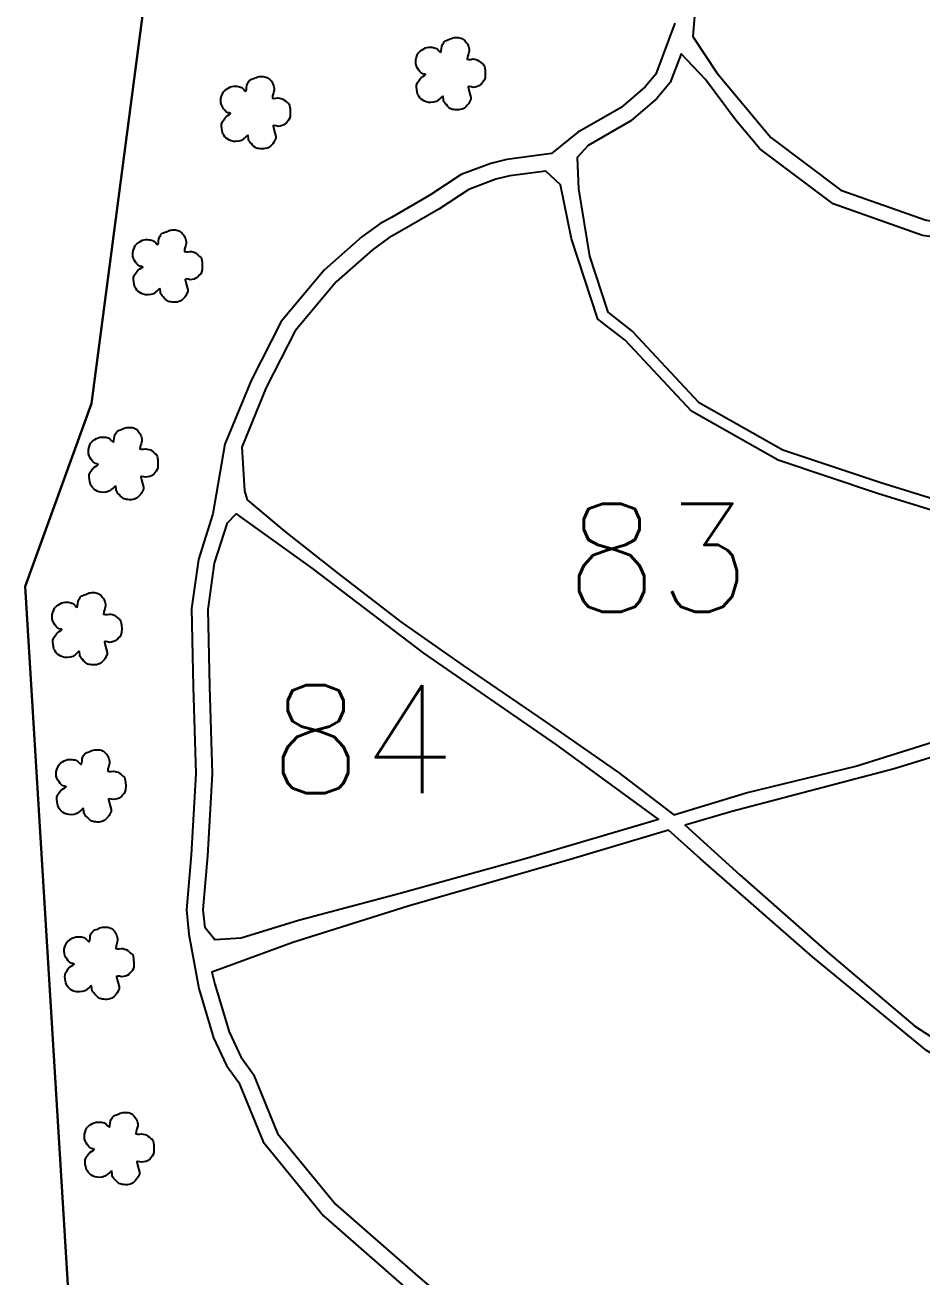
# Model space of a CAD drawing. Extents: x 730929 to 735129, y 7820181 to 7826121.
# Drawn here: x 732057.5 to 732273.1, y 7822007.4 to 7822308.5 of the extents above; entities that cross this region are included whole.
import ezdxf

# ---------------------------------------------------------------- set-up
doc = ezdxf.new("R2010")
doc.units = 0
doc.header["$MEASUREMENT"] = 0
doc.linetypes.add('CONTINUO', pattern=[0])
doc.linetypes.add('LIN0', pattern=[0])
for name, color, linetype in [('0114000475', 1, 'Continuous'), ('0114000475081', 5, 'Continuous'), ('0114000475082', 5, 'Continuous'), ('0114000475083', 5, 'Continuous'), ('0114000475084', 5, 'Continuous'), ('0114000475087', 5, 'Continuous'), ('0114000475088', 5, 'Continuous'), ('RESERVA', 3, 'Continuous'), ('SIMBOLO ARVORE', 118, 'Continuous'), ('TEXTO_NUN_TAL', 7, 'Continuous')]:
    doc.layers.add(name, color=color, linetype=linetype)
doc.styles.add('Simplex', font='simplex.shx')

msp = doc.modelspace()

# ---------------------------------------------------------------- linework, layer by layer
at = {"layer": '0114000475'}
msp.add_lwpolyline([(732184.66, 7822539.11), (732122.52, 7822500.26), (732107.53, 7822444.93), (732089.01, 7822335.73), (732073.5, 7822217.43), (732057.5, 7822173.48), (732067.92, 7822002.83)], dxfattribs=at)
at = {"layer": '0114000475081', "linetype": 'CONTINUO', "flags": 128}
msp.add_lwpolyline([(732435.46, 7822183.74), (732451.14, 7822188.04), (732477.53, 7822196.24), (732499.94, 7822204.58), (732504.61, 7822205.85), (732508.43, 7822211.15), (732507.59, 7822219), (732501.14, 7822233.48), (732489.41, 7822255.07), (732479.88, 7822271.57), (732477.54, 7822272.15), (732471.93, 7822270.38), (732458.89, 7822266.15), (732452.37, 7822265.83), (732433.82, 7822272.35), (732415.49, 7822288.58), (732399.98, 7822304.75), (732385.57, 7822314.46), (732365.5, 7822316.86), (732343.39, 7822311.52), (732320.94, 7822308.56), (732297.32, 7822311.1), (732277.77, 7822318.67), (732264.11, 7822328.99), (732263, 7822330.62), (732261.47, 7822332.93), (732252.6, 7822345.85), (732244.63, 7822352), (732238.42, 7822350.89), (732230.9, 7822344.5), (732225.96, 7822333.55), (732221.11, 7822318.69), (732218.62, 7822312.5), (732218.03, 7822305.67), (732223.81, 7822296.97), (732236.75, 7822281.42), (732253.6, 7822268.79), (732274.12, 7822261.51), (732298.99, 7822257.95), (732325.2, 7822255.62), (732351.9, 7822247.02), (732375.81, 7822229.77), (732397.47, 7822208.91), (732418.51, 7822191.52), (732431.19, 7822185.09)], close=True, dxfattribs=at)
at = {"layer": '0114000475082', "linetype": 'CONTINUO', "flags": 128}
msp.add_lwpolyline([(732340, 7822155.53), (732368.16, 7822163.58), (732398.77, 7822172.95), (732425.36, 7822180.97), (732429.07, 7822181.99), (732416.43, 7822188.35), (732394.95, 7822206.1), (732373.39, 7822226.87), (732350.17, 7822243.61), (732324.44, 7822251.9), (732298.55, 7822254.2), (732273.22, 7822257.83), (732251.8, 7822265.43), (732234.13, 7822278.67), (732228.31, 7822285.66), (732221.07, 7822295.37), (732215.22, 7822301.55), (732212.62, 7822294.64), (732209.4, 7822290.81), (732203.12, 7822285.39), (732192.86, 7822279.48), (732190.24, 7822276.65), (732190.52, 7822269.05), (732193.16, 7822252.85), (732197.57, 7822239.4), (732203.62, 7822234.69), (732219.44, 7822217.8), (732239.67, 7822206.35), (732263.27, 7822198.43), (732287.52, 7822190.91), (732313.93, 7822179.86), (732332.61, 7822163.3), (732339.64, 7822155.42)], close=True, dxfattribs=at)
at = {"layer": '0114000475083', "linetype": 'CONTINUO', "flags": 128}
msp.add_lwpolyline([(732336.71, 7822154.58), (732330.66, 7822161.34), (732312.45, 7822177.5), (732286.58, 7822188.32), (732262.42, 7822195.81), (732238.55, 7822203.82), (732217.72, 7822215.62), (732201.76, 7822232.65), (732195.22, 7822237.75), (732188.88, 7822257.09), (732186.21, 7822270.04), (732182.71, 7822273.35), (732174.04, 7822272.22), (732170.71, 7822271.37), (732164.15, 7822268.93), (732156.94, 7822264.18), (732147.55, 7822258.74), (732144.96, 7822257.32), (732141, 7822254.4), (732132.29, 7822246.75), (732122.46, 7822234.93), (732115.47, 7822221.33), (732109.61, 7822206.98), (732110.26, 7822196.46), (732110.92, 7822194.31), (732119.84, 7822186.73), (732132.8, 7822176.57), (732147.81, 7822164.91), (732162.82, 7822154.46), (732182.57, 7822141), (732200.17, 7822128.73), (732213.44, 7822118.52), (732230.85, 7822123.8), (732257.24, 7822130.27), (732284.01, 7822138.67), (732312.47, 7822147.58)], close=True, dxfattribs=at)
at = {"layer": '0114000475084', "linetype": 'CONTINUO', "flags": 128}
msp.add_lwpolyline([(732177.72, 7822107.95), (732147.37, 7822099.57), (732123.26, 7822093.12), (732109.49, 7822088.85), (732103.13, 7822088.48), (732100.77, 7822091.38), (732100.35, 7822095.71), (732101.46, 7822108.65), (732102.56, 7822128.41), (732101.89, 7822149.43), (732101.54, 7822167.89), (732103.08, 7822179.04), (732106.2, 7822188.78), (732108.24, 7822190.89), (732126.46, 7822177.84), (732153.28, 7822157.41), (732185.08, 7822135.46), (732209.82, 7822117.45)], close=True, dxfattribs=at)
at = {"layer": '0114000475087', "linetype": 'CONTINUO', "flags": 128}
msp.add_lwpolyline([(732337.97, 7822151.3), (732303.17, 7822140.88), (732266.44, 7822129.63), (732227.45, 7822119.37), (732216.19, 7822116.01), (732229.31, 7822104.07), (732250.31, 7822085.62), (732271.41, 7822067.68), (732293.98, 7822053.13), (732316.74, 7822044.02), (732341.92, 7822037.53), (732367.57, 7822033.25), (732394.03, 7822031.25), (732422.89, 7822031.75), (732453.39, 7822033.94), (732483.52, 7822038.68), (732515.06, 7822045.04), (732544.03, 7822052), (732566.6, 7822060.9), (732576.83, 7822066.52), (732580.6, 7822067.74), (732583.1, 7822070.29), (732584.31, 7822075.4), (732577.43, 7822090.5), (732568.27, 7822107.23), (732560.09, 7822121.28), (732554.01, 7822131.62), (732549.84, 7822132.64), (732536.04, 7822128.52), (732527.81, 7822125.41), (732509, 7822121.62), (732479.15, 7822115.16), (732415.75, 7822110), (732383.35, 7822115.3), (732358.97, 7822129.7), (732342.18, 7822148.45), (732339.29, 7822151.68)], close=True, dxfattribs=at)
at = {"layer": '0114000475088', "linetype": 'CONTINUO', "flags": 128}
msp.add_lwpolyline([(732188.52, 7822107.78), (732149.63, 7822096.61), (732121.88, 7822087.84), (732102.39, 7822080.7), (732103.16, 7822077.84), (732106.54, 7822066.32), (732109.41, 7822060.33), (732112.45, 7822056.12), (732118.23, 7822041.94), (732132.13, 7822024.87), (732151.89, 7822007.58), (732171.86, 7821990.63), (732186.31, 7821976.31), (732202.11, 7821964.09), (732216.1, 7821947.93), (732231.33, 7821933.61), (732247.37, 7821921.41), (732267.63, 7821911.45), (732287.87, 7821906.22), (732308.46, 7821903.5), (732328.08, 7821901), (732343.45, 7821901.85), (732357.23, 7821904.57), (732373.42, 7821910.01), (732392.65, 7821918.06), (732414.31, 7821926.47), (732433.8, 7821931.62), (732453.25, 7821936.89), (732472.23, 7821942.43), (732491.03, 7821947.82), (732512.79, 7821954.65), (732526.77, 7821964.84), (732537.44, 7821979.72), (732547.45, 7821995.26), (732559.32, 7822011.61), (732572.44, 7822027.21), (732585.56, 7822041.41), (732592.36, 7822048.53), (732595.48, 7822052.09), (732594.73, 7822058.3), (732591.99, 7822062.49), (732588.33, 7822066.81), (732587.73, 7822067.08), (732584.51, 7822066.74), (732582.53, 7822065.85), (732577.83, 7822063.42), (732569.81, 7822058.67), (732567.39, 7822057.36), (732536.89, 7822046.43), (732503.14, 7822039.22), (732469.02, 7822032.57), (732435.54, 7822029.01), (732401.28, 7822027.75), (732368.07, 7822029.6), (732335.84, 7822035.54), (732303.8, 7822044.63), (732274.2, 7822061.83), (732246.77, 7822084.41), (732219.91, 7822107.92), (732212.18, 7822114.82)], close=True, dxfattribs=at)
at = {"layer": 'RESERVA', "linetype": 'Continuous'}
for points in [[(732067.92, 7822002.83), (732057.5, 7822173.48), (732073.5, 7822217.43), (732089.01, 7822335.73), (732107.53, 7822444.93), (732122.52, 7822500.26), (732184.66, 7822539.11)], [(732213.74, 7822308.95), (732209.11, 7822296.69), (732206.54, 7822293.63), (732200.79, 7822288.67), (732190.34, 7822282.65), (732184.08, 7822277.57), (732173.29, 7822276.16), (732169.51, 7822275.2), (732162.32, 7822272.52), (732154.84, 7822267.59), (732145.58, 7822262.22), (732142.8, 7822260.69), (732138.49, 7822257.52), (732129.41, 7822249.55), (732119.1, 7822237.15), (732111.84, 7822223.01), (732105.56, 7822207.65), (732102.68, 7822190.9), (732099.17, 7822179.93), (732097.53, 7822168.13), (732097.89, 7822149.32), (732098.56, 7822128.46), (732097.47, 7822108.93), (732096.33, 7822095.68), (732096.91, 7822089.8), (732099.31, 7822076.76), (732102.8, 7822064.88), (732105.95, 7822058.28), (732108.93, 7822054.16), (732114.75, 7822039.88), (732129.24, 7822022.08), (732149.27, 7822004.54)]]:
    msp.add_lwpolyline(points, dxfattribs=at)
at = {"layer": 'SIMBOLO ARVORE', "linetype": 'LIN0', "elevation": 716.76, "flags": 128}
for points in [[(732157.87, 7822291.34), (732157.42, 7822290.95), (732156.92, 7822290.5), (732156.37, 7822290.08), (732155.73, 7822289.91), (732155.08, 7822289.84), (732154.46, 7822289.86), (732153.95, 7822289.97), (732153.5, 7822290.15), (732153.1, 7822290.39), (732152.73, 7822290.67), (732152.4, 7822290.99), (732152.13, 7822291.34), (732151.95, 7822291.66), (732151.82, 7822292.02), (732151.74, 7822292.42), (732151.65, 7822292.96), (732151.61, 7822293.5), (732151.63, 7822294.03), (732151.76, 7822294.42), (732151.94, 7822294.75), (732152.15, 7822295.04), (732152.3, 7822295.31), (732152.48, 7822295.55), (732152.7, 7822295.79), (732153.12, 7822296.07), (732153.51, 7822296.32), (732153.8, 7822296.54), (732153.67, 7822296.63), (732153.42, 7822296.69), (732153.1, 7822296.76), (732152.87, 7822296.89), (732152.64, 7822297.08), (732152.41, 7822297.33), (732152.11, 7822297.7), (732151.83, 7822298.13), (732151.6, 7822298.61), (732151.47, 7822299.1), (732151.42, 7822299.61), (732151.45, 7822300.13), (732151.6, 7822300.71), (732151.8, 7822301.25), (732152.03, 7822301.72), (732152.21, 7822301.96), (732152.41, 7822302.14), (732152.65, 7822302.28), (732152.99, 7822302.53), (732153.37, 7822302.77), (732153.77, 7822302.97), (732154.17, 7822303.07), (732154.57, 7822303.12), (732154.95, 7822303.13), (732155.29, 7822303.11), (732155.6, 7822303.06), (732155.89, 7822302.99), (732156.15, 7822302.91), (732156.39, 7822302.8), (732156.63, 7822302.65), (732156.93, 7822302.32), (732157.21, 7822302.05), (732157.45, 7822301.92), (732157.57, 7822302.29), (732157.64, 7822302.79), (732157.7, 7822303.31), (732157.75, 7822303.54), (732157.81, 7822303.71), (732157.9, 7822303.87), (732158.07, 7822304.13), (732158.27, 7822304.4), (732158.51, 7822304.64), (732158.8, 7822304.77), (732159.1, 7822304.88), (732159.42, 7822304.97), (732159.71, 7822305.11), (732160, 7822305.25), (732160.31, 7822305.37), (732160.63, 7822305.43), (732160.97, 7822305.45), (732161.3, 7822305.46), (732161.63, 7822305.44), (732161.94, 7822305.39), (732162.24, 7822305.32), (732162.52, 7822305.21), (732162.77, 7822305.08), (732163.01, 7822304.92), (732163.21, 7822304.74), (732163.4, 7822304.54), (732163.58, 7822304.3), (732163.76, 7822304), (732163.93, 7822303.67), (732164.07, 7822303.32), (732164.19, 7822303.01), (732164.26, 7822302.65), (732164.27, 7822302.23), (732164.07, 7822301.53), (732163.89, 7822300.85), (732163.82, 7822300.28), (732164.17, 7822300.18), (732164.65, 7822300.21), (732165.18, 7822300.3), (732165.58, 7822300.26), (732165.95, 7822300.17), (732166.31, 7822300.03), (732166.69, 7822299.78), (732167.05, 7822299.48), (732167.37, 7822299.19), (732167.62, 7822299.05), (732167.82, 7822298.85), (732167.97, 7822298.51), (732168.09, 7822297.67), (732168.14, 7822296.73), (732168.13, 7822295.83), (732167.97, 7822295.32), (732167.74, 7822294.93), (732167.47, 7822294.63), (732167.21, 7822294.32), (732166.93, 7822294.05), (732166.59, 7822293.83), (732166.16, 7822293.66), (732165.69, 7822293.53), (732165.22, 7822293.46), (732164.71, 7822293.6), (732164.29, 7822293.67), (732164.01, 7822293.57), (732164.16, 7822292.82), (732164.41, 7822291.94), (732164.66, 7822291.06), (732164.64, 7822290.62), (732164.53, 7822290.28), (732164.36, 7822290), (732164.15, 7822289.63), (732163.9, 7822289.29), (732163.64, 7822288.98), (732163.39, 7822288.72), (732163.13, 7822288.51), (732162.84, 7822288.34), (732162.48, 7822288.21), (732162.1, 7822288.12), (732161.71, 7822288.06), (732161.32, 7822288.06), (732160.94, 7822288.08), (732160.58, 7822288.13), (732160.29, 7822288.16), (732160.02, 7822288.24), (732159.74, 7822288.37), (732159.41, 7822288.65), (732159.09, 7822288.97), (732158.78, 7822289.32), (732158.52, 7822289.59), (732158.3, 7822289.87), (732158.12, 7822290.17), (732158.06, 7822290.64), (732158.01, 7822291.1), (732157.92, 7822291.47), (732157.92, 7822291.47)], [(732111, 7822281.97), (732110.55, 7822281.58), (732110.05, 7822281.13), (732109.5, 7822280.71), (732108.86, 7822280.54), (732108.21, 7822280.47), (732107.59, 7822280.49), (732107.08, 7822280.6), (732106.63, 7822280.78), (732106.23, 7822281.02), (732105.85, 7822281.3), (732105.53, 7822281.62), (732105.26, 7822281.97), (732105.08, 7822282.3), (732104.95, 7822282.65), (732104.86, 7822283.06), (732104.78, 7822283.59), (732104.74, 7822284.14), (732104.76, 7822284.66), (732104.89, 7822285.05), (732105.07, 7822285.38), (732105.28, 7822285.67), (732105.43, 7822285.94), (732105.61, 7822286.19), (732105.83, 7822286.42), (732106.25, 7822286.7), (732106.64, 7822286.95), (732106.92, 7822287.17), (732106.8, 7822287.26), (732106.55, 7822287.32), (732106.23, 7822287.39), (732106, 7822287.53), (732105.77, 7822287.71), (732105.54, 7822287.96), (732105.24, 7822288.33), (732104.96, 7822288.76), (732104.72, 7822289.24), (732104.6, 7822289.73), (732104.55, 7822290.24), (732104.58, 7822290.76), (732104.73, 7822291.34), (732104.93, 7822291.88), (732105.16, 7822292.35), (732105.34, 7822292.59), (732105.54, 7822292.77), (732105.78, 7822292.92), (732106.12, 7822293.16), (732106.5, 7822293.4), (732106.9, 7822293.6), (732107.3, 7822293.7), (732107.7, 7822293.75), (732108.08, 7822293.76), (732108.42, 7822293.74), (732108.73, 7822293.7), (732109.02, 7822293.62), (732109.28, 7822293.54), (732109.52, 7822293.43), (732109.76, 7822293.28), (732110.06, 7822292.96), (732110.34, 7822292.68), (732110.58, 7822292.55), (732110.7, 7822292.93), (732110.77, 7822293.43), (732110.82, 7822293.94), (732110.88, 7822294.17), (732110.94, 7822294.34), (732111.03, 7822294.5), (732111.2, 7822294.77), (732111.4, 7822295.03), (732111.64, 7822295.27), (732111.93, 7822295.41), (732112.23, 7822295.51), (732112.55, 7822295.6), (732112.84, 7822295.75), (732113.13, 7822295.88), (732113.43, 7822296), (732113.76, 7822296.06), (732114.1, 7822296.09), (732114.43, 7822296.09), (732114.76, 7822296.07), (732115.07, 7822296.03), (732115.37, 7822295.95), (732115.65, 7822295.85), (732115.9, 7822295.71), (732116.14, 7822295.55), (732116.34, 7822295.38), (732116.53, 7822295.17), (732116.71, 7822294.94), (732116.89, 7822294.64), (732117.06, 7822294.31), (732117.2, 7822293.95), (732117.32, 7822293.64), (732117.39, 7822293.28), (732117.4, 7822292.86), (732117.2, 7822292.17), (732117.02, 7822291.48), (732116.95, 7822290.91), (732117.3, 7822290.81), (732117.78, 7822290.85), (732118.31, 7822290.93), (732118.7, 7822290.89), (732119.08, 7822290.8), (732119.44, 7822290.66), (732119.82, 7822290.41), (732120.18, 7822290.12), (732120.5, 7822289.82), (732120.75, 7822289.68), (732120.95, 7822289.48), (732121.09, 7822289.14), (732121.21, 7822288.3), (732121.27, 7822287.36), (732121.25, 7822286.46), (732121.1, 7822285.95), (732120.87, 7822285.56), (732120.6, 7822285.26), (732120.34, 7822284.95), (732120.06, 7822284.68), (732119.72, 7822284.46), (732119.29, 7822284.29), (732118.82, 7822284.17), (732118.35, 7822284.09), (732117.84, 7822284.23), (732117.42, 7822284.3), (732117.14, 7822284.2), (732117.29, 7822283.46), (732117.54, 7822282.57), (732117.79, 7822281.7), (732117.77, 7822281.25), (732117.66, 7822280.91), (732117.49, 7822280.63), (732117.28, 7822280.27), (732117.03, 7822279.92), (732116.77, 7822279.61), (732116.52, 7822279.36), (732116.26, 7822279.14), (732115.97, 7822278.97), (732115.61, 7822278.84), (732115.23, 7822278.75), (732114.84, 7822278.7), (732114.45, 7822278.69), (732114.07, 7822278.71), (732113.71, 7822278.76), (732113.42, 7822278.8), (732113.15, 7822278.87), (732112.87, 7822279), (732112.54, 7822279.28), (732112.21, 7822279.6), (732111.91, 7822279.95), (732111.64, 7822280.22), (732111.42, 7822280.5), (732111.25, 7822280.81), (732111.19, 7822281.27), (732111.14, 7822281.73), (732111.05, 7822282.1), (732111.05, 7822282.1)], [(732089.85, 7822245.08), (732089.4, 7822244.68), (732088.9, 7822244.24), (732088.35, 7822243.82), (732087.71, 7822243.64), (732087.06, 7822243.57), (732086.44, 7822243.6), (732085.93, 7822243.71), (732085.48, 7822243.89), (732085.08, 7822244.13), (732084.7, 7822244.41), (732084.38, 7822244.73), (732084.11, 7822245.07), (732083.93, 7822245.4), (732083.8, 7822245.76), (732083.71, 7822246.16), (732083.63, 7822246.69), (732083.59, 7822247.24), (732083.61, 7822247.77), (732083.74, 7822248.15), (732083.92, 7822248.49), (732084.13, 7822248.78), (732084.28, 7822249.05), (732084.46, 7822249.29), (732084.68, 7822249.53), (732085.1, 7822249.8), (732085.49, 7822250.06), (732085.78, 7822250.27), (732085.65, 7822250.36), (732085.4, 7822250.43), (732085.08, 7822250.5), (732084.85, 7822250.63), (732084.62, 7822250.82), (732084.39, 7822251.07), (732084.09, 7822251.44), (732083.81, 7822251.87), (732083.57, 7822252.35), (732083.45, 7822252.84), (732083.4, 7822253.34), (732083.43, 7822253.87), (732083.58, 7822254.44), (732083.78, 7822254.98), (732084.01, 7822255.45), (732084.19, 7822255.7), (732084.39, 7822255.88), (732084.63, 7822256.02), (732084.97, 7822256.27), (732085.35, 7822256.51), (732085.75, 7822256.71), (732086.15, 7822256.81), (732086.55, 7822256.86), (732086.93, 7822256.86), (732087.27, 7822256.85), (732087.58, 7822256.8), (732087.87, 7822256.73), (732088.13, 7822256.65), (732088.37, 7822256.53), (732088.61, 7822256.39), (732088.91, 7822256.06), (732089.19, 7822255.79), (732089.43, 7822255.66), (732089.55, 7822256.03), (732089.62, 7822256.53), (732089.67, 7822257.05), (732089.73, 7822257.28), (732089.79, 7822257.45), (732089.88, 7822257.6), (732090.05, 7822257.87), (732090.25, 7822258.14), (732090.49, 7822258.38), (732090.78, 7822258.51), (732091.08, 7822258.62), (732091.4, 7822258.71), (732091.69, 7822258.85), (732091.98, 7822258.99), (732092.28, 7822259.1), (732092.61, 7822259.16), (732092.95, 7822259.19), (732093.28, 7822259.19), (732093.61, 7822259.18), (732093.92, 7822259.13), (732094.22, 7822259.06), (732094.5, 7822258.95), (732094.75, 7822258.82), (732094.99, 7822258.65), (732095.19, 7822258.48), (732095.38, 7822258.28), (732095.56, 7822258.04), (732095.74, 7822257.74), (732095.91, 7822257.41), (732096.05, 7822257.06), (732096.17, 7822256.74), (732096.24, 7822256.39), (732096.25, 7822255.96), (732096.05, 7822255.27), (732095.87, 7822254.59), (732095.8, 7822254.02), (732096.15, 7822253.92), (732096.63, 7822253.95), (732097.16, 7822254.04), (732097.55, 7822253.99), (732097.93, 7822253.91), (732098.29, 7822253.77), (732098.67, 7822253.51), (732099.03, 7822253.22), (732099.35, 7822252.92), (732099.6, 7822252.79), (732099.8, 7822252.59), (732099.94, 7822252.25), (732100.06, 7822251.41), (732100.12, 7822250.47), (732100.1, 7822249.57), (732099.95, 7822249.06), (732099.72, 7822248.67), (732099.45, 7822248.37), (732099.19, 7822248.05), (732098.91, 7822247.79), (732098.57, 7822247.57), (732098.14, 7822247.39), (732097.67, 7822247.27), (732097.2, 7822247.2), (732096.69, 7822247.33), (732096.27, 7822247.41), (732095.99, 7822247.31), (732096.14, 7822246.56), (732096.39, 7822245.68), (732096.64, 7822244.8), (732096.62, 7822244.35), (732096.51, 7822244.01), (732096.34, 7822243.73), (732096.13, 7822243.37), (732095.88, 7822243.03), (732095.62, 7822242.71), (732095.37, 7822242.46), (732095.11, 7822242.25), (732094.82, 7822242.08), (732094.46, 7822241.95), (732094.08, 7822241.85), (732093.69, 7822241.8), (732093.3, 7822241.79), (732092.92, 7822241.82), (732092.56, 7822241.87), (732092.27, 7822241.9), (732092, 7822241.98), (732091.72, 7822242.11), (732091.39, 7822242.38), (732091.06, 7822242.71), (732090.76, 7822243.06), (732090.49, 7822243.32), (732090.27, 7822243.6), (732090.1, 7822243.91), (732090.04, 7822244.38), (732089.99, 7822244.83), (732089.9, 7822245.21), (732089.9, 7822245.21)], [(732079.18, 7822197.6), (732078.73, 7822197.2), (732078.23, 7822196.76), (732077.68, 7822196.34), (732077.04, 7822196.16), (732076.4, 7822196.09), (732075.77, 7822196.12), (732075.27, 7822196.23), (732074.81, 7822196.41), (732074.41, 7822196.65), (732074.04, 7822196.93), (732073.71, 7822197.25), (732073.45, 7822197.59), (732073.26, 7822197.92), (732073.13, 7822198.28), (732073.05, 7822198.68), (732072.96, 7822199.21), (732072.92, 7822199.76), (732072.94, 7822200.29), (732073.07, 7822200.67), (732073.25, 7822201.01), (732073.46, 7822201.3), (732073.61, 7822201.57), (732073.79, 7822201.81), (732074.01, 7822202.05), (732074.43, 7822202.32), (732074.83, 7822202.58), (732075.11, 7822202.79), (732074.99, 7822202.88), (732074.73, 7822202.95), (732074.41, 7822203.02), (732074.18, 7822203.15), (732073.96, 7822203.34), (732073.72, 7822203.59), (732073.42, 7822203.96), (732073.14, 7822204.39), (732072.91, 7822204.87), (732072.78, 7822205.35), (732072.73, 7822205.86), (732072.76, 7822206.39), (732072.91, 7822206.96), (732073.11, 7822207.5), (732073.35, 7822207.97), (732073.53, 7822208.22), (732073.72, 7822208.39), (732073.96, 7822208.54), (732074.3, 7822208.79), (732074.68, 7822209.02), (732075.08, 7822209.23), (732075.48, 7822209.33), (732075.88, 7822209.38), (732076.26, 7822209.38), (732076.6, 7822209.37), (732076.91, 7822209.32), (732077.2, 7822209.25), (732077.46, 7822209.17), (732077.7, 7822209.05), (732077.95, 7822208.91), (732078.24, 7822208.58), (732078.52, 7822208.31), (732078.76, 7822208.18), (732078.88, 7822208.55), (732078.96, 7822209.05), (732079.01, 7822209.57), (732079.06, 7822209.79), (732079.12, 7822209.97), (732079.22, 7822210.12), (732079.38, 7822210.39), (732079.58, 7822210.66), (732079.82, 7822210.9), (732080.11, 7822211.03), (732080.42, 7822211.14), (732080.73, 7822211.23), (732081.02, 7822211.37), (732081.32, 7822211.51), (732081.62, 7822211.62), (732081.95, 7822211.68), (732082.28, 7822211.71), (732082.61, 7822211.71), (732082.94, 7822211.7), (732083.25, 7822211.65), (732083.56, 7822211.58), (732083.83, 7822211.47), (732084.09, 7822211.34), (732084.32, 7822211.17), (732084.53, 7822211), (732084.71, 7822210.8), (732084.89, 7822210.56), (732085.07, 7822210.26), (732085.24, 7822209.93), (732085.39, 7822209.58), (732085.5, 7822209.26), (732085.57, 7822208.91), (732085.58, 7822208.48), (732085.38, 7822207.79), (732085.2, 7822207.11), (732085.13, 7822206.54), (732085.48, 7822206.44), (732085.96, 7822206.47), (732086.49, 7822206.56), (732086.89, 7822206.51), (732087.26, 7822206.43), (732087.62, 7822206.29), (732088.01, 7822206.03), (732088.37, 7822205.74), (732088.69, 7822205.44), (732088.93, 7822205.31), (732089.13, 7822205.11), (732089.28, 7822204.77), (732089.4, 7822203.93), (732089.46, 7822202.99), (732089.44, 7822202.09), (732089.28, 7822201.57), (732089.05, 7822201.19), (732088.78, 7822200.89), (732088.53, 7822200.57), (732088.24, 7822200.31), (732087.91, 7822200.09), (732087.47, 7822199.91), (732087, 7822199.79), (732086.53, 7822199.72), (732086.03, 7822199.85), (732085.6, 7822199.93), (732085.33, 7822199.82), (732085.47, 7822199.08), (732085.72, 7822198.19), (732085.97, 7822197.32), (732085.95, 7822196.87), (732085.85, 7822196.53), (732085.67, 7822196.25), (732085.46, 7822195.89), (732085.22, 7822195.55), (732084.95, 7822195.23), (732084.71, 7822194.98), (732084.44, 7822194.77), (732084.15, 7822194.6), (732083.8, 7822194.47), (732083.41, 7822194.37), (732083.02, 7822194.32), (732082.63, 7822194.31), (732082.25, 7822194.34), (732081.9, 7822194.39), (732081.6, 7822194.42), (732081.33, 7822194.49), (732081.05, 7822194.63), (732080.73, 7822194.9), (732080.4, 7822195.23), (732080.09, 7822195.57), (732079.83, 7822195.84), (732079.61, 7822196.12), (732079.43, 7822196.43), (732079.38, 7822196.9), (732079.33, 7822197.35), (732079.23, 7822197.73), (732079.23, 7822197.73)], [(732070.46, 7822157.87), (732070.01, 7822157.48), (732069.51, 7822157.03), (732068.96, 7822156.61), (732068.32, 7822156.43), (732067.67, 7822156.36), (732067.05, 7822156.39), (732066.54, 7822156.5), (732066.09, 7822156.68), (732065.68, 7822156.92), (732065.31, 7822157.2), (732064.99, 7822157.52), (732064.72, 7822157.86), (732064.54, 7822158.19), (732064.41, 7822158.55), (732064.32, 7822158.95), (732064.24, 7822159.48), (732064.2, 7822160.03), (732064.21, 7822160.56), (732064.35, 7822160.94), (732064.53, 7822161.28), (732064.73, 7822161.57), (732064.89, 7822161.84), (732065.06, 7822162.08), (732065.28, 7822162.32), (732065.7, 7822162.59), (732066.1, 7822162.85), (732066.38, 7822163.07), (732066.26, 7822163.15), (732066, 7822163.22), (732065.68, 7822163.29), (732065.46, 7822163.42), (732065.23, 7822163.61), (732064.99, 7822163.86), (732064.7, 7822164.23), (732064.42, 7822164.66), (732064.18, 7822165.14), (732064.05, 7822165.63), (732064.01, 7822166.14), (732064.03, 7822166.66), (732064.18, 7822167.23), (732064.39, 7822167.78), (732064.62, 7822168.24), (732064.8, 7822168.49), (732065, 7822168.67), (732065.24, 7822168.81), (732065.58, 7822169.06), (732065.95, 7822169.3), (732066.36, 7822169.5), (732066.76, 7822169.6), (732067.15, 7822169.65), (732067.53, 7822169.66), (732067.87, 7822169.64), (732068.19, 7822169.59), (732068.48, 7822169.52), (732068.73, 7822169.44), (732068.98, 7822169.33), (732069.22, 7822169.18), (732069.52, 7822168.85), (732069.8, 7822168.58), (732070.04, 7822168.45), (732070.15, 7822168.82), (732070.23, 7822169.32), (732070.28, 7822169.84), (732070.33, 7822170.07), (732070.4, 7822170.24), (732070.49, 7822170.4), (732070.65, 7822170.66), (732070.86, 7822170.93), (732071.1, 7822171.17), (732071.38, 7822171.3), (732071.69, 7822171.41), (732072.01, 7822171.5), (732072.3, 7822171.64), (732072.59, 7822171.78), (732072.89, 7822171.89), (732073.22, 7822171.95), (732073.55, 7822171.98), (732073.89, 7822171.98), (732074.21, 7822171.97), (732074.53, 7822171.92), (732074.83, 7822171.85), (732075.1, 7822171.74), (732075.36, 7822171.61), (732075.59, 7822171.45), (732075.8, 7822171.27), (732075.99, 7822171.07), (732076.16, 7822170.83), (732076.35, 7822170.53), (732076.52, 7822170.2), (732076.66, 7822169.85), (732076.78, 7822169.53), (732076.84, 7822169.18), (732076.85, 7822168.76), (732076.65, 7822168.06), (732076.47, 7822167.38), (732076.4, 7822166.81), (732076.76, 7822166.71), (732077.24, 7822166.74), (732077.77, 7822166.83), (732078.16, 7822166.78), (732078.54, 7822166.7), (732078.9, 7822166.56), (732079.28, 7822166.3), (732079.64, 7822166.01), (732079.96, 7822165.71), (732080.21, 7822165.58), (732080.4, 7822165.38), (732080.55, 7822165.04), (732080.67, 7822164.2), (732080.73, 7822163.26), (732080.71, 7822162.36), (732080.55, 7822161.85), (732080.33, 7822161.46), (732080.05, 7822161.16), (732079.8, 7822160.84), (732079.51, 7822160.58), (732079.18, 7822160.36), (732078.74, 7822160.18), (732078.28, 7822160.06), (732077.8, 7822159.99), (732077.3, 7822160.12), (732076.88, 7822160.2), (732076.6, 7822160.1), (732076.75, 7822159.35), (732076.99, 7822158.47), (732077.24, 7822157.59), (732077.22, 7822157.14), (732077.12, 7822156.81), (732076.95, 7822156.52), (732076.74, 7822156.16), (732076.49, 7822155.82), (732076.22, 7822155.5), (732075.98, 7822155.25), (732075.72, 7822155.04), (732075.43, 7822154.87), (732075.07, 7822154.74), (732074.69, 7822154.64), (732074.29, 7822154.59), (732073.9, 7822154.58), (732073.53, 7822154.61), (732073.17, 7822154.66), (732072.88, 7822154.69), (732072.6, 7822154.77), (732072.33, 7822154.9), (732072, 7822155.17), (732071.67, 7822155.5), (732071.36, 7822155.85), (732071.1, 7822156.12), (732070.88, 7822156.39), (732070.71, 7822156.7), (732070.65, 7822157.17), (732070.6, 7822157.62), (732070.5, 7822158), (732070.5, 7822158)], [(732071.43, 7822120.08), (732070.98, 7822119.68), (732070.48, 7822119.24), (732069.92, 7822118.82), (732069.29, 7822118.64), (732068.64, 7822118.57), (732068.02, 7822118.6), (732067.51, 7822118.71), (732067.06, 7822118.89), (732066.65, 7822119.13), (732066.28, 7822119.41), (732065.96, 7822119.73), (732065.69, 7822120.07), (732065.51, 7822120.4), (732065.38, 7822120.76), (732065.29, 7822121.16), (732065.21, 7822121.69), (732065.17, 7822122.24), (732065.18, 7822122.77), (732065.32, 7822123.15), (732065.5, 7822123.49), (732065.7, 7822123.78), (732065.86, 7822124.05), (732066.03, 7822124.29), (732066.25, 7822124.53), (732066.67, 7822124.8), (732067.07, 7822125.06), (732067.35, 7822125.27), (732067.23, 7822125.36), (732066.97, 7822125.43), (732066.65, 7822125.5), (732066.43, 7822125.63), (732066.2, 7822125.82), (732065.96, 7822126.07), (732065.67, 7822126.44), (732065.39, 7822126.87), (732065.15, 7822127.35), (732065.02, 7822127.83), (732064.97, 7822128.34), (732065, 7822128.87), (732065.15, 7822129.44), (732065.36, 7822129.98), (732065.59, 7822130.45), (732065.77, 7822130.7), (732065.97, 7822130.88), (732066.21, 7822131.02), (732066.54, 7822131.27), (732066.92, 7822131.51), (732067.33, 7822131.71), (732067.73, 7822131.81), (732068.12, 7822131.86), (732068.5, 7822131.86), (732068.84, 7822131.85), (732069.16, 7822131.8), (732069.45, 7822131.73), (732069.7, 7822131.65), (732069.95, 7822131.53), (732070.19, 7822131.39), (732070.49, 7822131.06), (732070.77, 7822130.79), (732071.01, 7822130.66), (732071.12, 7822131.03), (732071.2, 7822131.53), (732071.25, 7822132.05), (732071.3, 7822132.28), (732071.37, 7822132.45), (732071.46, 7822132.6), (732071.62, 7822132.87), (732071.83, 7822133.14), (732072.07, 7822133.38), (732072.35, 7822133.51), (732072.66, 7822133.62), (732072.97, 7822133.71), (732073.27, 7822133.85), (732073.56, 7822133.99), (732073.86, 7822134.1), (732074.19, 7822134.16), (732074.52, 7822134.19), (732074.86, 7822134.19), (732075.18, 7822134.18), (732075.5, 7822134.13), (732075.8, 7822134.06), (732076.07, 7822133.95), (732076.33, 7822133.82), (732076.56, 7822133.65), (732076.77, 7822133.48), (732076.96, 7822133.28), (732077.13, 7822133.04), (732077.32, 7822132.74), (732077.49, 7822132.41), (732077.63, 7822132.06), (732077.75, 7822131.74), (732077.81, 7822131.39), (732077.82, 7822130.96), (732077.62, 7822130.27), (732077.44, 7822129.59), (732077.37, 7822129.02), (732077.73, 7822128.92), (732078.21, 7822128.95), (732078.74, 7822129.04), (732079.13, 7822128.99), (732079.51, 7822128.91), (732079.87, 7822128.77), (732080.25, 7822128.51), (732080.61, 7822128.22), (732080.93, 7822127.92), (732081.18, 7822127.79), (732081.37, 7822127.59), (732081.52, 7822127.25), (732081.64, 7822126.41), (732081.7, 7822125.47), (732081.68, 7822124.57), (732081.52, 7822124.06), (732081.3, 7822123.67), (732081.02, 7822123.37), (732080.77, 7822123.05), (732080.48, 7822122.79), (732080.15, 7822122.57), (732079.71, 7822122.39), (732079.25, 7822122.27), (732078.77, 7822122.2), (732078.27, 7822122.33), (732077.85, 7822122.41), (732077.57, 7822122.31), (732077.71, 7822121.56), (732077.96, 7822120.68), (732078.21, 7822119.8), (732078.19, 7822119.35), (732078.09, 7822119.01), (732077.92, 7822118.73), (732077.71, 7822118.37), (732077.46, 7822118.03), (732077.19, 7822117.71), (732076.95, 7822117.46), (732076.69, 7822117.25), (732076.4, 7822117.08), (732076.04, 7822116.95), (732075.66, 7822116.85), (732075.26, 7822116.8), (732074.87, 7822116.79), (732074.5, 7822116.82), (732074.14, 7822116.87), (732073.85, 7822116.9), (732073.57, 7822116.98), (732073.3, 7822117.11), (732072.97, 7822117.38), (732072.64, 7822117.71), (732072.33, 7822118.06), (732072.07, 7822118.32), (732071.85, 7822118.6), (732071.67, 7822118.91), (732071.62, 7822119.38), (732071.57, 7822119.83), (732071.47, 7822120.21), (732071.47, 7822120.21)], [(732073.37, 7822077.44), (732072.92, 7822077.05), (732072.41, 7822076.6), (732071.86, 7822076.18), (732071.23, 7822076.01), (732070.58, 7822075.94), (732069.95, 7822075.96), (732069.45, 7822076.07), (732069, 7822076.25), (732068.59, 7822076.49), (732068.22, 7822076.77), (732067.9, 7822077.09), (732067.63, 7822077.44), (732067.45, 7822077.77), (732067.32, 7822078.12), (732067.23, 7822078.53), (732067.14, 7822079.06), (732067.1, 7822079.61), (732067.12, 7822080.13), (732067.26, 7822080.52), (732067.44, 7822080.85), (732067.64, 7822081.14), (732067.8, 7822081.41), (732067.97, 7822081.66), (732068.19, 7822081.89), (732068.61, 7822082.17), (732069.01, 7822082.42), (732069.29, 7822082.64), (732069.17, 7822082.73), (732068.91, 7822082.79), (732068.59, 7822082.86), (732068.37, 7822083), (732068.14, 7822083.18), (732067.9, 7822083.43), (732067.61, 7822083.8), (732067.33, 7822084.23), (732067.09, 7822084.71), (732066.96, 7822085.2), (732066.91, 7822085.71), (732066.94, 7822086.23), (732067.09, 7822086.81), (732067.3, 7822087.35), (732067.53, 7822087.82), (732067.71, 7822088.06), (732067.91, 7822088.24), (732068.14, 7822088.39), (732068.48, 7822088.63), (732068.86, 7822088.87), (732069.27, 7822089.07), (732069.67, 7822089.17), (732070.06, 7822089.22), (732070.44, 7822089.23), (732070.78, 7822089.21), (732071.09, 7822089.17), (732071.38, 7822089.09), (732071.64, 7822089.01), (732071.89, 7822088.9), (732072.13, 7822088.75), (732072.42, 7822088.43), (732072.7, 7822088.15), (732072.94, 7822088.02), (732073.06, 7822088.4), (732073.14, 7822088.9), (732073.19, 7822089.41), (732073.24, 7822089.64), (732073.31, 7822089.81), (732073.4, 7822089.97), (732073.56, 7822090.23), (732073.77, 7822090.5), (732074.01, 7822090.74), (732074.29, 7822090.88), (732074.6, 7822090.98), (732074.91, 7822091.07), (732075.21, 7822091.22), (732075.5, 7822091.35), (732075.8, 7822091.47), (732076.13, 7822091.53), (732076.46, 7822091.56), (732076.8, 7822091.56), (732077.12, 7822091.54), (732077.44, 7822091.5), (732077.74, 7822091.42), (732078.01, 7822091.32), (732078.27, 7822091.18), (732078.5, 7822091.02), (732078.71, 7822090.85), (732078.9, 7822090.64), (732079.07, 7822090.41), (732079.26, 7822090.11), (732079.43, 7822089.78), (732079.57, 7822089.42), (732079.68, 7822089.11), (732079.75, 7822088.75), (732079.76, 7822088.33), (732079.56, 7822087.64), (732079.38, 7822086.95), (732079.31, 7822086.38), (732079.67, 7822086.28), (732080.15, 7822086.32), (732080.68, 7822086.4), (732081.07, 7822086.36), (732081.44, 7822086.27), (732081.81, 7822086.13), (732082.19, 7822085.88), (732082.55, 7822085.59), (732082.87, 7822085.29), (732083.12, 7822085.15), (732083.31, 7822084.95), (732083.46, 7822084.61), (732083.58, 7822083.77), (732083.64, 7822082.83), (732083.62, 7822081.93), (732083.46, 7822081.42), (732083.23, 7822081.03), (732082.96, 7822080.73), (732082.71, 7822080.42), (732082.42, 7822080.15), (732082.09, 7822079.93), (732081.65, 7822079.76), (732081.19, 7822079.64), (732080.71, 7822079.56), (732080.21, 7822079.7), (732079.79, 7822079.77), (732079.51, 7822079.67), (732079.65, 7822078.92), (732079.9, 7822078.04), (732080.15, 7822077.16), (732080.13, 7822076.72), (732080.03, 7822076.38), (732079.86, 7822076.1), (732079.65, 7822075.74), (732079.4, 7822075.39), (732079.13, 7822075.08), (732078.89, 7822074.82), (732078.63, 7822074.61), (732078.34, 7822074.44), (732077.98, 7822074.31), (732077.6, 7822074.22), (732077.2, 7822074.16), (732076.81, 7822074.16), (732076.44, 7822074.18), (732076.08, 7822074.23), (732075.79, 7822074.27), (732075.51, 7822074.34), (732075.24, 7822074.47), (732074.91, 7822074.75), (732074.58, 7822075.07), (732074.27, 7822075.42), (732074.01, 7822075.69), (732073.79, 7822075.97), (732073.61, 7822076.28), (732073.56, 7822076.74), (732073.51, 7822077.2), (732073.41, 7822077.57), (732073.41, 7822077.57)], [(732078.21, 7822032.87), (732077.77, 7822032.48), (732077.26, 7822032.03), (732076.71, 7822031.61), (732076.07, 7822031.43), (732075.43, 7822031.36), (732074.8, 7822031.39), (732074.3, 7822031.5), (732073.84, 7822031.68), (732073.44, 7822031.92), (732073.07, 7822032.2), (732072.74, 7822032.52), (732072.48, 7822032.86), (732072.29, 7822033.19), (732072.17, 7822033.55), (732072.08, 7822033.95), (732071.99, 7822034.48), (732071.95, 7822035.03), (732071.97, 7822035.56), (732072.1, 7822035.94), (732072.28, 7822036.28), (732072.49, 7822036.57), (732072.64, 7822036.84), (732072.82, 7822037.08), (732073.04, 7822037.32), (732073.46, 7822037.59), (732073.86, 7822037.85), (732074.14, 7822038.07), (732074.02, 7822038.15), (732073.76, 7822038.22), (732073.44, 7822038.29), (732073.22, 7822038.42), (732072.99, 7822038.61), (732072.75, 7822038.86), (732072.45, 7822039.23), (732072.17, 7822039.66), (732071.94, 7822040.14), (732071.81, 7822040.63), (732071.76, 7822041.14), (732071.79, 7822041.66), (732071.94, 7822042.23), (732072.14, 7822042.78), (732072.38, 7822043.24), (732072.56, 7822043.49), (732072.75, 7822043.67), (732072.99, 7822043.81), (732073.33, 7822044.06), (732073.71, 7822044.3), (732074.11, 7822044.5), (732074.51, 7822044.6), (732074.91, 7822044.65), (732075.29, 7822044.66), (732075.63, 7822044.64), (732075.94, 7822044.59), (732076.23, 7822044.52), (732076.49, 7822044.44), (732076.73, 7822044.33), (732076.98, 7822044.18), (732077.27, 7822043.85), (732077.55, 7822043.58), (732077.79, 7822043.45), (732077.91, 7822043.82), (732077.99, 7822044.32), (732078.04, 7822044.84), (732078.09, 7822045.07), (732078.15, 7822045.24), (732078.25, 7822045.4), (732078.41, 7822045.66), (732078.61, 7822045.93), (732078.86, 7822046.17), (732079.14, 7822046.3), (732079.45, 7822046.41), (732079.76, 7822046.5), (732080.05, 7822046.64), (732080.35, 7822046.78), (732080.65, 7822046.89), (732080.98, 7822046.95), (732081.31, 7822046.98), (732081.64, 7822046.98), (732081.97, 7822046.97), (732082.29, 7822046.92), (732082.59, 7822046.85), (732082.86, 7822046.74), (732083.12, 7822046.61), (732083.35, 7822046.45), (732083.56, 7822046.27), (732083.74, 7822046.07), (732083.92, 7822045.83), (732084.1, 7822045.53), (732084.27, 7822045.2), (732084.42, 7822044.85), (732084.53, 7822044.53), (732084.6, 7822044.18), (732084.61, 7822043.76), (732084.41, 7822043.06), (732084.23, 7822042.38), (732084.16, 7822041.81), (732084.51, 7822041.71), (732084.99, 7822041.74), (732085.52, 7822041.83), (732085.92, 7822041.78), (732086.29, 7822041.7), (732086.65, 7822041.56), (732087.04, 7822041.3), (732087.4, 7822041.01), (732087.72, 7822040.71), (732087.97, 7822040.58), (732088.16, 7822040.38), (732088.31, 7822040.04), (732088.43, 7822039.2), (732088.49, 7822038.26), (732088.47, 7822037.36), (732088.31, 7822036.85), (732088.08, 7822036.46), (732087.81, 7822036.16), (732087.56, 7822035.84), (732087.27, 7822035.58), (732086.94, 7822035.36), (732086.5, 7822035.18), (732086.03, 7822035.06), (732085.56, 7822034.99), (732085.06, 7822035.12), (732084.64, 7822035.2), (732084.36, 7822035.1), (732084.5, 7822034.35), (732084.75, 7822033.47), (732085, 7822032.59), (732084.98, 7822032.14), (732084.88, 7822031.81), (732084.7, 7822031.52), (732084.49, 7822031.16), (732084.25, 7822030.82), (732083.98, 7822030.5), (732083.74, 7822030.25), (732083.47, 7822030.04), (732083.18, 7822029.87), (732082.83, 7822029.74), (732082.44, 7822029.64), (732082.05, 7822029.59), (732081.66, 7822029.58), (732081.28, 7822029.61), (732080.93, 7822029.66), (732080.64, 7822029.69), (732080.36, 7822029.77), (732080.08, 7822029.9), (732079.76, 7822030.17), (732079.43, 7822030.5), (732079.12, 7822030.85), (732078.86, 7822031.12), (732078.64, 7822031.39), (732078.46, 7822031.7), (732078.41, 7822032.17), (732078.36, 7822032.62), (732078.26, 7822033), (732078.26, 7822033)]]:
    msp.add_lwpolyline(points, dxfattribs=at)

# ---------------------------------------------------------------- texts
at = {"layer": 'TEXTO_NUN_TAL', "linetype": 'Continuous', "style": 'Simplex'}
for s, p in [('83', (732187.38, 7822167.35, 716.76)), ('84', (732116.2, 7822123.71, 716.76))]:
    msp.add_text(s, height=26, dxfattribs=at).set_placement(p)

doc.saveas('drawing.dxf')
